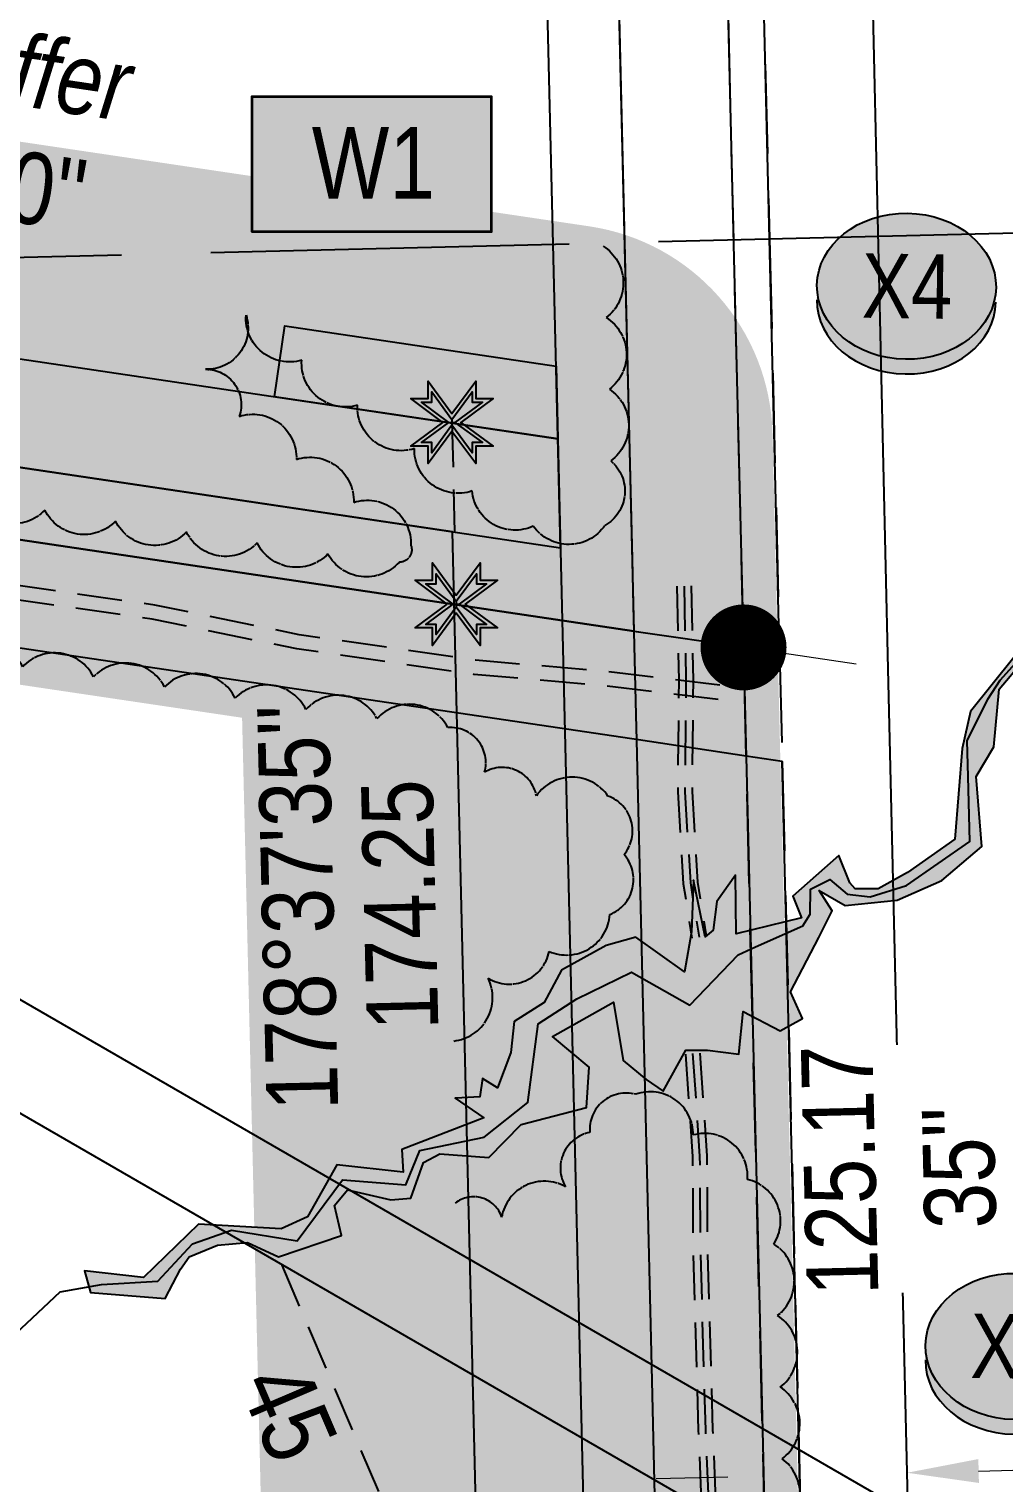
# Model space of a CAD drawing. Extents: x 616011 to 624727, y 5824635 to 5831187.
# Drawn here: x 619520.8 to 619656.9, y 5828610.7 to 5828813.6 of the extents above; entities that cross this region are included whole.
import ezdxf
from ezdxf.enums import TextEntityAlignment as Align

# ---------------------------------------------------------------- set-up
doc = ezdxf.new("R2010")
doc.units = 0
doc.header["$LTSCALE"] = 5
doc.header["$PDSIZE"] = 0.5
for name, pattern in [('0', [1, 1, 0]), ('foc-FLOWLINE', [3.75, 2.5, -1.25]), ('foc-TIELINE', [1.875, 1.25, -0.625]), ('foc-TRAV', [1.875, 1.25, -0.625]), ('foc-UNSURVEYED', [12.5, 10, -2.5]), ('UG_PIPE', [1.875, 1.25, -0.625])]:
    doc.linetypes.add(name, pattern=pattern)
doc.layers.get('Defpoints').update_dxf_attribs({"color": 9})
for name, color, linetype in [('AS-PIPE-UG', 44, 'UG_PIPE'), ('C-FLOWLINE', 13, 'foc-FLOWLINE'), ('C-RW', 13, 'Continuous'), ('F-RW', 190, 'Continuous'), ('L-BD', 7, 'Continuous'), ('L-MON', 1, 'Continuous'), ('L-USEC', 7, 'foc-UNSURVEYED'), ('P-BUFFER-H 30m', 51, 'Continuous'), ('P-BUFFER-T', 40, 'Continuous'), ('P-CROSSINGS', 250, 'Continuous'), ('P-PROPOSED', 10, 'Continuous'), ('P-PROPOSED-H', 21, 'Continuous'), ('P-TEMP-BLOCKS', 250, 'Continuous'), ('P-TEMP-H', 41, 'Continuous'), ('P-TEMP_WORKSPACE', 46, 'Continuous'), ('P-TRAV', 4, 'foc-TRAV'), ('T-BUSH', 110, '0'), ('T-TIE', 201, 'foc-TIELINE'), ('T-WATER', 160, 'Continuous'), ('T-WATER-H', 133, 'Continuous')]:
    doc.layers.add(name, color=color, linetype=linetype)
doc.layers.add('C-RW-T', color=13, linetype='Continuous', lineweight=9)
doc.layers.add('F-RW-T', color=190, linetype='Continuous', lineweight=9)
doc.styles.add('80CG', font='ARIALN.TTF', dxfattribs={"height": 10})
doc.styles.add('80L', font='ARIALN.TTF', dxfattribs={"height": 10})
doc.styles.add('80LS', font='ARIALNI.TTF', dxfattribs={"height": 10})
doc.styles.add('Crossing', font='ARIALN.TTF', dxfattribs={"height": 10})
doc.styles.add('foc-LtypeFont', font='ARIALN.TTF', dxfattribs={"height": 7.349999999999999})
doc.linetypes.add('foc-TOPO-flowdirection-NOLINE', pattern='A,0,[">",foc-LtypeFont,S=0.3,R=0,X=0,Y=-0.945],-20,[">",foc-LtypeFont,S=0.3,R=0,X=0,Y=-0.945],0', length=20)
doc.dimstyles.new('Compass 5 000', dxfattribs={"dimscale": 5, "dimtxt": 9, "dimasz": 2, "dimexe": 0.2, "dimexo": 0.0625, "dimgap": 0.5, "dimtad": 0, "dimtih": 1, "dimtoh": 1, "dimzin": 0, "dimdsep": 46, "dimtxsty": '80CG', "dimcen": 0.1, "dimse1": 1, "dimse2": 1, "dimclrd": 256, "dimclrt": 256, "dimaunit": 1, "dimadec": 4, "dimazin": 0, "dimtfac": 0.06, "dimtofl": 0, "dimtmove": 0, "dimatfit": 1, "dimfxl": 0.2, "dimtolj": 1, "dimtzin": 0, "dimlwd": -1, "dimarcsym": 0})

# ---------------------------------------------------------------- blocks, each defined once
blk = doc.blocks.new('Temporary Area')
h = blk.add_hatch(color=191)
h.dxf.hatch_style = 1
h.paths.add_polyline_path([(-16.82711371331243, -9.436567862801894), (16.33187767662457, -9.436567862801894), (16.33187767662457, 9.053714016554295), (-16.82711371331243, 9.053714016554295)])
at = {"color": 250}
for points in [[(-17.02711371331247, -9.636567862801712), (16.53187767662462, -9.636567862801712), (16.53187767662462, 9.253714016554113), (-17.02711371331247, 9.253714016554113)], [(-16.92711371331245, -9.536567862801803), (16.43187767662459, -9.536567862801803), (16.43187767662459, 9.153714016554204), (-16.92711371331245, 9.153714016554204)]]:
    blk.add_lwpolyline(points, close=True, dxfattribs=at)
at = {"color": 250, "style": '80L'}
blk.add_attdef('TEMPORARY', text='', height=9, dxfattribs=at).set_placement((0.001048257894581184, -0.1484938545327168), align=Align.MIDDLE_CENTER)
blk = doc.blocks.new('*D209')
at = {"layer": 'C-RW-T', "transparency": 16777216}
for p, q in [((619614.3822120377, 5828568.24653593), (619521.5097282869, 5828565.9734905)), ((619639.3673113369, 5828568.858043918), (619649.3643175764, 5828569.10271972))]:
    blk.add_line(p, q, dxfattribs=at)
for points in [[(619639.3265320368, 5828570.524211626), (619639.4080906371, 5828567.191876212), (619629.3703050974, 5828568.613368117)], [(619614.3414327375, 5828569.912703637), (619614.4229913378, 5828566.580368224), (619624.3792182773, 5828568.49121173)]]:
    blk.add_solid(points, dxfattribs=at)
at = {"layer": 'Defpoints', "color": 0, "transparency": 16777216}
for p in [(619622.293497724, 5828653.709943249), (619627.2845845441, 5828653.832099637), (619629.3703050974, 5828568.613368117)]:
    blk.add_point(p, dxfattribs=at)
at = {"layer": 'C-RW-T', "transparency": 16777216, "insert": (619482.7750761723, 5828565.9734905), "char_height": 10, "attachment_point": 5, "style": '80CG'}
blk.add_mtext('\\A1;Canlin\\P5.00 P/L R/W\\PPlan 842 1353\\PPLA 830562', dxfattribs=at)
blk = doc.blocks.new('*D212')
at = {"layer": 'C-RW-T', "transparency": 16777216}
for p, q in [((619618.3629808505, 5828611.485899392), (619608.3659746114, 5828611.241223586)), ((619653.3630986076, 5828612.342524049), (619667.4282941734, 5828612.686768414))]:
    blk.add_line(p, q, dxfattribs=at)
for points in [[(619618.3222015495, 5828613.152067099), (619618.4037601517, 5828609.819731685), (619628.3599870899, 5828611.730575198)], [(619653.3223193064, 5828614.008691756), (619653.4038779086, 5828610.676356343), (619643.3660923683, 5828612.097848242)]]:
    blk.add_solid(points, dxfattribs=at)
at = {"layer": 'Defpoints', "color": 0, "transparency": 16777216}
for p in [(619627.4413909974, 5828649.262732551), (619642.4474962757, 5828649.630005595), (619628.3599870899, 5828611.730575198)]:
    blk.add_point(p, dxfattribs=at)
at = {"layer": 'C-RW-T', "transparency": 16777216, "insert": (619706.5142423317, 5828612.686768414), "char_height": 10, "attachment_point": 5, "style": '80CG'}
blk.add_mtext('\\A1;Canlin\\P15.00 P/L R/W\\PPLA 120192', dxfattribs=at)
blk = doc.blocks.new('*D126')
at = {"layer": 'Defpoints', "color": 0, "transparency": 16777216}
for p in [(619602.2968787672, 5828852.544138469), (619594.4445883915, 5828763.143769533), (619604.4474145175, 5828763.385039751)]:
    blk.add_point(p, dxfattribs=at)
at = {"layer": 'F-RW-T', "transparency": 16777216}
for p, q in [((619612.2939711143, 5828852.785270387), (619654.1491601637, 5828853.794826133)), ((619582.2969602939, 5828852.061736333), (619572.2998679468, 5828851.820604415))]:
    blk.add_line(p, q, dxfattribs=at)
for points in [[(619612.2537824613, 5828854.451452445), (619612.3341597674, 5828851.119088329), (619602.2968787672, 5828852.544138469)], [(619582.2567716409, 5828853.727918391), (619582.337148947, 5828850.395554275), (619592.2940526411, 5828852.302868251)]]:
    blk.add_solid(points, dxfattribs=at)
at = {"layer": 'F-RW-T', "transparency": 16777216, "insert": (619693.235108322, 5828853.794826133), "char_height": 10, "attachment_point": 5, "style": '80CG'}
blk.add_mtext('\\A1;Baccalieu\\P10.00 P/L R/W\\PPLA 190438\\P(Expired)', dxfattribs=at)
blk = doc.blocks.new('xing2')
h = blk.add_hatch(color=50)
h.dxf.hatch_style = 1
edge = h.paths.add_edge_path()
edge.add_ellipse((0, 0), major_axis=(-12.5, 0), ratio=0.8162973455633619, start_angle=0, end_angle=360)
h = blk.add_hatch(color=250)
h.dxf.hatch_style = 1
edge = h.paths.add_edge_path()
edge.add_ellipse((0, -2.047489049626165), major_axis=(-12.5, 0), ratio=0.8162973455633619, start_angle=0, end_angle=180)
edge.add_line((12.5, -2.047489049626165), (12.5, 0))
edge.add_ellipse((0, 0), major_axis=(-12.5, 0), ratio=0.8162973455633619, start_angle=0, end_angle=180, ccw=False)
edge.add_line((-12.5, 0), (-12.5, -2.047489049626165))
at = {"color": 250}
blk.add_ellipse((0, 0), major_axis=(-12.5, 0), ratio=0.8162973455633619, dxfattribs=at)
blk.add_ellipse((0, -2.047489049626165), major_axis=(-12.5, 0), ratio=0.8162973455633619, start_param=0, end_param=3.141592653589793, dxfattribs=at)
at = {"color": 250, "style": 'Crossing'}
blk.add_attdef('CROSSING', text='', height=9, dxfattribs=at).set_placement((0.08916442567715421, 0.0199513138486509), align=Align.MIDDLE_CENTER)
at = {"color": 250, "style": 'Crossing', "flags": 1}
for tag, p in [('OWNER', (0.08916442567715421, -12.49201765665748)), ('DESCRIPTION', (0.08916442567715421, -25.770021277247)), ('LOCATION', (0.08916442567715421, -39.30337514164421)), ('DWG_REF', (0.08916442567715421, -52.83672900604233))]:
    blk.add_attdef(tag, text='', height=9, dxfattribs=at).set_placement(p, align=Align.MIDDLE_CENTER)
blk = doc.blocks.new('TEMP')
h = blk.add_hatch(color=255)
h.dxf.hatch_style = 1
h.paths.add_polyline_path([(-5.274161e-10, 0.2514284397220763), (-0.6656854269836912, 1.152061669657268), (-0.6656854269836914, 0.6656854303339061), (-1.152061663105632, 0.6656854303339061), (-0.2514284404497629, 5.273253e-10), (-1.152061661774314, -0.665685419564579), (-0.6656854224511335, -0.6656854195645793), (-0.6656854224511335, -1.152061655686338), (-5.273251e-10, -0.2514284436956587), (0.6656854183820542, -1.152061663420681), (0.6656854183820542, -0.6656854208922597), (1.152061656810019, -0.6656854053035205), (0.2514284429676993, 5.273253e-10), (1.152061671303363, 0.6656854258011663), (0.6656854287749412, 0.6656854258011663), (0.6656854131859291, 1.15206166422904)])
h.paths.add_polyline_path([(0.5656854229146121, 0.8485281473411305), (0.5656854319800914, 0.5656854258011663), (0.8485281444547581, 0.5656854258011663), (0.0831890339399251, 0), (0.8485281399220186, -0.5656854150320215), (0.5656854183820542, -0.5656854240973189), (0.5656854183820542, -0.8485281365719859), (0, -0.08318903609469999), (-0.5656854224511337, -0.8485281320390644), (-0.5656854224511337, -0.5656854195645792), (-0.8485281349258001, -0.5656854195645794), (-0.0831890328488955, 0), (-0.8485281394583584, 0.5656854303339058), (-0.5656854269836913, 0.5656854303339061), (-0.5656854269836913, 0.8485281428085727), (0, 0.0831890306941206)], flags=16)
h = blk.add_hatch(color=1)
h.dxf.hatch_style = 1
h.paths.add_polyline_path([(0, 0.0831890306941205), (-0.5656854269836911, 0.8485281428085727), (-0.5656854269836912, 0.5656854303339061), (-0.8485281394583578, 0.5656854303339061), (-0.0831890328488953, -1e-16), (-0.8485281349258001, -0.5656854195645793), (-0.5656854224511337, -0.5656854195645793), (-0.5656854224511337, -0.848528132039064), (0, -0.08318903609469999), (0.5656854183820542, -0.8485281365719856), (0.5656854183820542, -0.5656854240973191), (0.8485281399220184, -0.5656854150320213), (0.0831890339399251, -1e-16), (0.8485281444547581, 0.5656854258011663), (0.5656854319800914, 0.5656854258011663), (0.5656854229146121, 0.8485281473411308)])
at = {"color": 1}
for p, q in [((-0.0831890328488953, 0), (0.0831890339399252, 0)), ((0, 0.0831890306941205), (0, -0.08318903609469999))]:
    blk.add_line(p, q, dxfattribs=at)
at = {"color": 255, "flags": 128}
blk.add_lwpolyline([(-0.251428440449763, 5.27325e-10), (-1.152061663105632, 0.6656854303339061), (-0.6656854269836914, 0.6656854303339061), (-0.6656854269836914, 1.152061669657268), (-5.274159999999999e-10, 0.2514284397220763), (0.6656854131859291, 1.15206166422904), (0.6656854287749412, 0.6656854258011663), (1.152061671303363, 0.6656854258011663), (0.2514284429676991, 5.27325e-10), (1.152061656810019, -0.6656854053035204), (0.6656854183820542, -0.6656854208922596), (0.6656854183820542, -1.152061663420681), (-5.27325e-10, -0.2514284436956586), (-0.6656854224511335, -1.152061655686338), (-0.6656854224511335, -0.6656854195645793), (-1.152061661774314, -0.6656854195645793)], close=True, dxfattribs=at)
at = {"color": 1, "flags": 128}
blk.add_lwpolyline([(-0.0831890328488953, 0), (-0.8485281394583578, 0.5656854303339061), (-0.5656854269836913, 0.5656854303339061), (-0.5656854269836913, 0.8485281428085727), (0, 0.0831890306941205), (0.5656854229146121, 0.8485281473411305), (0.5656854319800914, 0.5656854258011663), (0.8485281444547581, 0.5656854258011663), (0.0831890339399252, 0), (0.8485281399220184, -0.5656854150320214), (0.5656854183820542, -0.5656854240973189), (0.5656854183820542, -0.8485281365719856), (0, -0.08318903609469999), (-0.5656854224511335, -0.848528132039064), (-0.5656854224511335, -0.5656854195645792), (-0.8485281349258001, -0.5656854195645792)], close=True, dxfattribs=at)
blk = doc.blocks.new('fdia')
at = {"color": 255, "const_width": 1}
blk.add_lwpolyline([(-0.5, 0, 1), (0.5, 0, 1)], format="xyb", close=True, dxfattribs=at)
blk = doc.blocks.new('Fdiaa')
blk.add_blockref('fdia', (0, 0))
blk = doc.blocks.new('fdib')
at = {"color": 1, "const_width": 1.6}
blk.add_lwpolyline([(-0.3999999999996362, 0, 0.9999999999999998), (0.3999999999996362, 0, 1)], format="xyb", close=True, dxfattribs=at)
at = {"color": 1}
blk.add_circle((0, 0), 0.8, dxfattribs=at)
blk = doc.blocks.new('Fdibb')
blk.add_blockref('fdib', (0, 0))
blk = doc.blocks.new('fdicc')
for name in ['Fdibb', 'Fdiaa']:
    blk.add_blockref(name, (0, 0))
blk = doc.blocks.new('FDI')
blk.add_blockref('fdicc', (0, 0))

msp = doc.modelspace()

# ---------------------------------------------------------------- hatches: boundary and pattern name
at = {"layer": 'P-BUFFER-H 30m'}
h = msp.add_hatch(color=256, dxfattribs=at)
h.dxf.hatch_style = 1
edge = h.paths.add_edge_path()
edge.add_arc((620442.5589999972, 5827172.288000003), 29.98866210112522, 20.569543911057224, 25.754351461410295, ccw=False)
edge.add_line((620470.6357777726, 5827182.824337336), (620701.6150980155, 5827016.740556407))
edge.add_arc((620684.1079498407, 5826992.39266908), 29.98866209944737, 24.275733362834217, 54.282287055206325, ccw=False)
edge.add_line((620711.4449390064, 5827004.721857125), (620722.3606543603, 5826980.518901402))
edge.add_line((620722.3606543601, 5826980.518901402), (620783.555989059, 5826936.506279555))
edge.add_line((620783.5559890592, 5826936.506279557), (620800.0470657081, 5826934.853196885))
edge.add_arc((620797.0559611813, 5826905.01407578), 29.98866209944471, 54.2757333632228, 84.27573336280938, ccw=False)
edge.add_line((620814.5658942387, 5826929.359960419), (621271.3499330585, 5826600.833884639))
edge.add_arc((621253.8399999985, 5826576.488000001), 29.98866210036165, 47.37713335702199, 54.27573335803271, ccw=False)
edge.add_line((621274.1474130404, 5826598.554463925), (621283.7031397062, 5826589.760481846))
edge.add_line((621283.7031397062, 5826589.760481847), (621287.0877085455, 5826593.438225833))
edge.add_arc((621309.1541724708, 5826573.130812792), 29.98866209999963, 47.377133373410686, 137.3771333609817, ccw=False)
edge.add_line((621329.4615855063, 5826595.197276722), (621340.4948174678, 5826585.043570207))
edge.add_arc((621320.187404432, 5826562.977106279), 29.98866210018021, -42.622866634443426, 47.37713337308338, ccw=False)
edge.add_line((621342.2538683589, 5826542.669693239), (621308.4081799603, 5826505.89225336))
edge.add_arc((621286.3417160333, 5826526.1996664), 29.98866210056801, 227.3771333617214, 317.3771333643984, ccw=False)
edge.add_line((621266.0343029931, 5826504.133202473), (621225.3739472603, 5826541.552276096))
edge.add_line((621225.3739472602, 5826541.552276098), (620780.5762517846, 5826861.45759019))
edge.add_line((620780.5762517846, 5826861.457590188), (620764.0851751369, 5826863.11067286))
edge.add_arc((620767.076279664, 5826892.949793964), 29.98866209946792, 234.2757333632228, 264.27573336236696, ccw=False)
edge.add_line((620749.5663466067, 5826868.603909325), (620668.8006315214, 5826926.691848437))
edge.add_arc((620686.3105645797, 5826951.037733076), 29.98866210016618, 204.2757333624685, 234.2757333615983, ccw=False)
edge.add_line((620658.9735754135, 5826938.70854503), (620648.0589937087, 5826962.908987161))
edge.add_line((620648.0589937086, 5826962.908987161), (620401.2046496448, 5827140.407573435))
edge.add_arc((620418.7117978209, 5827164.755460762), 29.9886621000588, 144.3685528532402, 234.2822870535816, ccw=False)
edge.add_line((620394.3375789493, 5827182.22593039), (620396.2155658084, 5827184.84603527))
edge.add_arc((620425.3635880145, 5827191.896755517), 29.98866210019062, 186.1537539648148, 193.5982758404233, ccw=False)
edge.add_line((620395.5477262435, 5827188.682064024), (620380.4278903637, 5827328.916651907))
edge.add_arc((620410.2437521346, 5827332.1313434), 29.98866209999332, 183.8968223871859, 186.1537539630702, ccw=False)
edge.add_line((620380.3244223394, 5827330.093315148), (620376.3227402829, 5827388.840118635))
edge.add_line((620376.3227402829, 5827388.840118635), (619935.2512848602, 5827797.8543011))
edge.add_line((619935.2512848603, 5827797.8543011), (619913.661312448, 5827802.778591951))
edge.add_arc((619920.3299387872, 5827832.016397568), 29.98866209983897, 227.1516340836116, 257.1516340838974, ccw=False)
edge.add_line((619899.9358361606, 5827810.030028323), (619641.2824598566, 5828049.951565282))
edge.add_arc((619661.6765624685, 5828071.937934543), 29.98866210012301, 225.3861134908948, 227.1516341222949, ccw=False)
edge.add_line((619640.6147572824, 5828050.590330067), (619533.7241345643, 5828156.049913497))
edge.add_arc((619554.7859397662, 5828177.397517956), 29.98866210062965, 152.6302058024293, 225.3861134493823, ccw=False)
edge.add_line((619528.154272234, 5828191.184255749), (619477.2923895427, 5828240.444096365))
edge.add_arc((619498.1556022407, 5828261.985828201), 29.98866210031622, 136.2866493438115, 225.9167083229352, ccw=False)
edge.add_line((619476.4796130919, 5828282.709518725), (619568.6587511281, 5828379.124488514))
edge.add_line((619568.6587511279, 5828379.124488514), (619565.3432461505, 5828517.433641012))
edge.add_line((619565.3432461505, 5828517.433641012), (619555.5687919382, 5828550.701801501))
edge.add_arc((619584.3412897969, 5828559.15539373), 29.98866210009633, 181.3732140241336, 196.3732140217065, ccw=False)
edge.add_line((619554.3612403608, 5828558.436721093), (619550.5487649016, 5828717.477426258))
edge.add_line((619550.5487649015, 5828717.477426257), (619416.7777250957, 5828737.36928728))
edge.add_line((619416.7777250959, 5828737.36928728), (619293.6776936892, 5828721.268447814))
edge.add_arc((619289.7884597437, 5828751.003842781), 29.98866209946777, 187.4516873752299, 277.4516873726709, ccw=False)
edge.add_line((619260.0530647765, 5828747.114608834), (619258.1084478039, 5828761.98230631))
edge.add_arc((619287.8438427709, 5828765.871540256), 29.98866210000039, 97.45168737619832, 187.4516873770224, ccw=False)
edge.add_line((619283.9546088238, 5828795.606935223), (619413.2873334965, 5828812.522978337))
edge.add_arc((619417.1765674453, 5828782.78758337), 29.98866210084365, 81.5420487317316, 97.45168737905402, ccw=False)
edge.add_line((619421.5874061382, 5828812.450090962), (619599.0224108867, 5828786.065363294))
edge.add_arc((619594.6115721923, 5828756.402855705), 29.98866209925521, 1.3732140205772794, 81.54204872812949, ccw=False)
edge.add_line((619624.5916216283, 5828757.12152834), (619629.1694413822, 5828566.15382525))
edge.add_line((619629.1694413822, 5828566.153825251), (619638.9438955914, 5828532.885664773))
edge.add_arc((619610.1713977328, 5828524.432072547), 29.9886620998339, 1.3732140205772794, 16.373214019999978, ccw=False)
edge.add_line((619640.1514471689, 5828525.15074518), (619644.0563550147, 5828362.254143212))
edge.add_arc((619614.0763055786, 5828361.535470577), 29.98866210003748, -43.713350656188425, 1.3732140223553984, ccw=False)
edge.add_line((619635.7522947277, 5828340.811780052), (619561.5550573005, 5828263.205018291))
edge.add_line((619561.5550573003, 5828263.205018291), (619611.9457889862, 5828214.401488417))
edge.add_arc((619591.0825762885, 5828192.859756581), 29.98866210007334, -28.180009295721504, 45.91670832341441, ccw=False)
edge.add_line((619617.5166304819, 5828178.697813444), (619692.7758750595, 5828104.446130923))
edge.add_line((619692.7758750595, 5828104.446130924), (619942.0842479031, 5827873.19282643))
edge.add_line((619942.0842479031, 5827873.192826429), (619963.6709375255, 5827868.269284325))
edge.add_arc((619957.0023111833, 5827839.031478709), 29.98866209960413, 47.159637130236376, 77.15163407786582, ccw=False)
edge.add_line((619977.3933425654, 5827861.020696377), (620440.3804587905, 5827431.683693252))
edge.add_arc((620419.9894274096, 5827409.694475581), 29.98866210016818, 3.8968223853963195, 47.15963713444859, ccw=False)
edge.add_line((620449.9087572049, 5827411.732503832), (620455.062558489, 5827336.071982337))
edge.add_line((620455.0625584889, 5827336.071982337), (620470.2153206449, 5827195.494157063))
edge.add_arc((620440.3993666361, 5827192.280321179), 29.98866210004494, -13.423625206997883, 6.152109781777085, ccw=False)
at = {"layer": 'P-PROPOSED-H'}
h = msp.add_hatch(color=256, dxfattribs=at)
h.dxf.hatch_style = 1
h.paths.add_polyline_path([(620425.3635880142, 5827191.896755516), (620410.2437521344, 5827332.131343399), (620405.4338650334, 5827402.743023267), (619949.7519690754, 5827825.305752839), (619920.3299387879, 5827832.016397568), (619661.6765624839, 5828071.937934531), (619554.7859397656, 5828177.397517955), (619569.7846249584, 5828192.612968687), (619498.1556022402, 5828261.985828201), (619598.9371207614, 5828367.398476555), (619595.228680539, 5828522.099262033), (619584.3412897965, 5828559.155393732), (619579.9239697614, 5828743.427712555), (619417.0436199943, 5828767.648151341), (619289.7884597434, 5828751.003842785), (619287.8438427706, 5828765.871540256), (619417.1765674433, 5828782.787583371), (619594.6115721923, 5828756.402855704), (619599.2840069936, 5828561.488204229), (619610.1713977325, 5828524.432072549), (619614.0763055782, 5828361.535470577), (619519.2887539266, 5828262.392224898), (619591.0825762879, 5828192.859756581), (619575.9859999989, 5828177.545000006), (619672.0430000068, 5828082.773999992), (619927.5813751586, 5827845.741873856), (619957.0023111842, 5827839.031478708), (620419.9894274093, 5827409.694475581), (620425.1833445014, 5827333.445032863), (620440.3993666358, 5827192.280321178)])
at = {"layer": 'P-TEMP-H'}
h = msp.add_hatch(color=256, dxfattribs=at)
h.dxf.hatch_style = 1
h.paths.add_polyline_path([(619555.061562071, 5828762.283973963), (619556.5318416358, 5828772.171476493), (619594.3684443556, 5828766.54514329), (619594.6115721923, 5828756.402855704)])
at = {"layer": 'T-WATER-H'}
h = msp.add_hatch(color=256, dxfattribs=at)
h.dxf.hatch_style = 1
h.paths.add_polyline_path([(619697.8879999989, 5828748.788), (619689.8259999988, 5828745.06500001), (619664.1339999988, 5828733.170000009), (619652.2119999989, 5828718.339000009), (619651.0859999988, 5828713.193), (619650.0579999988, 5828700.549000009), (619643.429, 5828695.862), (619639.3189999989, 5828693.614), (619636.1399999988, 5828693.594000009), (619635.3899999988, 5828694.455), (619633.8479999988, 5828698.271), (619627.4409999988, 5828692.577), (619628.6519999988, 5828689.534), (619619.5079999989, 5828687.315), (619619.4239999988, 5828695.499000009), (619616.8219999989, 5828691.842000009), (619616.3149999988, 5828687.810000009), (619615.1869999989, 5828686.918000009), (619613.5749999988, 5828694.829), (619613.2789999988, 5828687.583), (619612.2909999988, 5828682.000000009), (619605.5219999988, 5828686.865), (619601.3809999989, 5828685.691), (619595.1219999988, 5828682.243), (619592.7199999988, 5828677.754), (619588.5109999989, 5828675.096), (619588.0549999989, 5828670.762), (619586.2189999989, 5828665.842), (619584.1189999988, 5828667.145000009), (619583.7509999989, 5828664.549), (619580.3669999988, 5828664.391), (619580.2829999989, 5828664.369), (619584.2719999988, 5828661.629000009), (619572.8509999989, 5828657.199), (619573.0249999989, 5828654.049), (619563.7779999989, 5828655.067), (619559.6999999988, 5828647.811000009), (619556.0169999988, 5828646.159), (619544.4409999988, 5828646.795), (619536.7809999988, 5828639.340000009), (619528.5649999988, 5828640.261), (619529.3889999988, 5828637.244), (619539.815, 5828636.417), (619541.941, 5828640.517), (619543.169, 5828642.228), (619547.1299999988, 5828643.874), (619551.3079999988, 5828644.242000009), (619555.6399999988, 5828642.216000009), (619564.4359999988, 5828645.199), (619563.4399999988, 5828649.401), (619565.2799999989, 5828651.57100001), (619571.2919999989, 5828650.202000009), (619574.1009999989, 5828650.408), (619575.8729999989, 5828655.394), (619578.1709999988, 5828656.611), (619584.9909999989, 5828656.084), (619589.5009999989, 5828660.720000009), (619598.6319999988, 5828663.084), (619598.9749999988, 5828668.705000009), (619593.8959999988, 5828672.98), (619602.4069999988, 5828677.779), (619603.7469999988, 5828669.657000009), (619606.9729999988, 5828666.981), (619609.339, 5828665.370000009), (619612.4849999988, 5828671.067), (619615.5179999989, 5828671.062), (619619.8999999989, 5828670.514), (619620.4769999988, 5828676.477), (619625.655, 5828673.794), (619628.774, 5828675.502), (619627.0889999998, 5828679.235), (619631.0539999988, 5828686.796000009), (619632.9099999989, 5828690.535000009), (619631.1229999989, 5828693.379), (619634.7149999988, 5828691.259), (619641.9829999988, 5828692.01300001), (619648.2119999989, 5828694.78100001), (619653.7909999988, 5828699.528), (619653.0139999988, 5828709.258), (619655.4619999989, 5828713.421), (619656.2079999988, 5828721.457), (619662.8519999988, 5828729.275), (619673.1459999988, 5828735.067), (619686.7139999989, 5828740.989000009), (619696.3519999988, 5828746.11), (619712.0369999988, 5828740.548), (619716.7949999989, 5828739.549000009), (619719.1679999988, 5828736.626), (619731.3219999989, 5828736.98), (619726.8899999988, 5828737.885), (619719.3669999988, 5828741.341), (619715.8569999988, 5828744.04800001), (619704.6589999988, 5828746.915)])

# ---------------------------------------------------------------- linework, layer by layer
at = {"layer": 'AS-PIPE-UG', "flags": 128}
for points in [[(619617.2529999989, 5828722.01400001), (619601.0579999988, 5828723.95), (619583.1079999988, 5828725.516), (619558.5189999988, 5828729.069000009), (619538.3569999988, 5828733.202), (619508.0979999988, 5828737.535), (619475.7819999988, 5828742.511), (619445.3369999989, 5828747.198000009), (619410.6709999988, 5828752.886), (619394.6039999989, 5828754.965), (619382.9099999989, 5828756.394), (619374.8079999988, 5828757.333)], [(619617.0156938217, 5828720.028889701), (619600.8524150623, 5828721.961097651), (619582.8779810218, 5828723.529229326), (619558.1750097477, 5828727.098697666), (619538.014256578, 5828731.231442076), (619507.8041659195, 5828735.55743841), (619475.4777432637, 5828740.535043283), (619445.0230388381, 5828745.223537272), (619410.3807852559, 5828750.907640956), (619394.3544682609, 5828752.981376752), (619382.6736632545, 5828754.408764338), (619374.5778336447, 5828755.347049199)], [(619611.2403896251, 5828735.843524017), (619611.4998246417, 5828722.702142607), (619611.3614690378, 5828707.1271114), (619612.1284707189, 5828694.304910249), (619613.3440727891, 5828686.700306294)], [(619612.240194812, 5828735.863262009), (619612.4999123203, 5828722.707571311), (619612.3617345183, 5828707.152555705), (619613.1237353588, 5828694.413955127), (619614.331536394, 5828686.858153151)], [(619613.2399999988, 5828735.883), (619613.4999999988, 5828722.71300001), (619613.3619999988, 5828707.178), (619614.1189999988, 5828694.523), (619615.3189999989, 5828687.016)], [(619612.445609907, 5828670.535285668), (619613.4174457629, 5828656.246510535), (619613.5031879315, 5828643.180799906), (619614.2242113573, 5828618.010072381), (619615.4107903374, 5828589.977520125), (619620.2100692535, 5828547.775654254), (619620.9024107042, 5828522.229748989), (619621.5468141898, 5828479.721098598), (619621.3119896445, 5828460.563738842), (619617.9472849075, 5828450.510890831), (619618.4407323817, 5828441.401808988), (619618.3752756511, 5828428.160987054), (619617.1287238896, 5828423.412218434), (619610.7386970434, 5828415.982597301), (619600.4195331751, 5828404.528823922), (619591.8883503344, 5828395.487586743)], [(619613.4433049529, 5828670.603142836), (619614.4172228809, 5828656.283755265), (619614.5030939655, 5828643.198399951), (619615.2236056781, 5828618.045536188), (619616.4083951678, 5828590.055260065), (619621.2085346262, 5828547.845827127), (619621.9022053521, 5828522.250874499), (619622.5469070943, 5828479.722549297), (619622.3099948217, 5828460.394869421), (619618.9561424531, 5828450.374445413), (619619.4408661902, 5828441.426404492), (619619.374637825, 5828428.029493525), (619618.0373619448, 5828422.935109221), (619611.4893485208, 5828415.321798651), (619601.154766587, 5828403.850911968), (619592.6156751666, 5828394.801293369)], [(619614.4409999988, 5828670.671000009), (619615.4169999989, 5828656.321), (619615.503, 5828643.216), (619616.2229999988, 5828618.081), (619617.4059999988, 5828590.13300001), (619622.2069999989, 5828547.916), (619622.9019999988, 5828522.272000009), (619623.5469999989, 5828479.724), (619623.3079999988, 5828460.226), (619619.9649999988, 5828450.238), (619620.4409999988, 5828441.451), (619620.3739999988, 5828427.898), (619618.9459999988, 5828422.458), (619612.2399999988, 5828414.661), (619601.8899999988, 5828403.17300001), (619593.3429999988, 5828394.115)]]:
    msp.add_lwpolyline(points, dxfattribs=at)
at = {"layer": 'C-FLOWLINE'}
for points in [[(619620.4274384138, 5828939.929008671), (619624.1739457696, 5828784.319532258), (619625.568, 5828726.539), (619625.953049899, 5828711.391493818), (619628.2501986596, 5828616.399732481), (619628.638597733, 5828600.338642882), (619631.9183259064, 5828466.520858388), (619632.083184178, 5828459.502731326), (619632.2434327322, 5828452.68084307), (619632.3857752722, 5828445.555803198), (619632.7430518703, 5828431.411721779), (619632.9060537254, 5828424.472623657), (619633.0583082603, 5828417.574646601), (619532.6084277424, 5828312.492079853)], [(619521.6454834676, 5828308.573681392), (619627.9239999991, 5828419.559), (619627.8441982986, 5828426.47052924), (619627.5167337073, 5828440.582290406), (619627.0904344423, 5828454.478322992), (619623.5639999991, 5828602.206), (619623.1509170175, 5828619.344079905), (619620.9142407742, 5828712.102548324), (619620.5489999991, 5828727.293000007), (619619.1845868004, 5828784.19714642), (619615.6855892163, 5828930.126159021)]]:
    msp.add_lwpolyline(points, dxfattribs=at)
at = {"layer": 'C-RW'}
for points in [[(619510.8612887688, 5828318.684974728), (619591.0916011205, 5828403.011747302), (619594.5913227382, 5828406.601234193), (619607.7452186515, 5828420.371748346), (619612.5410952662, 5828425.363623109), (619612.2005195001, 5828439.46786216), (619608.129876354, 5828610.887246633), (619607.7525359591, 5828626.937901305), (619605.6451379557, 5828714.278848668), (619605.5581349443, 5828717.883804728), (619605.277859731, 5828729.490357132), (619605.1907239464, 5828733.103216566), (619605.03271743, 5828739.642364969), (619604.0294473035, 5828781.236959332), (619600.8377215437, 5828913.494897027), (619600.4807419376, 5828928.283011197), (619584.6225648689, 5829585.362362519)], [(619599.9792083784, 5829585.73850042), (619612.3874631504, 5829061.491648093), (619615.2242720816, 5828945.136765305), (619615.3600168602, 5828939.577181377), (619615.5850276295, 5828930.353146235), (619619.2116216322, 5828781.608786832), (619620.4489980314, 5828730.836919415), (619620.5370782654, 5828727.223282302), (619620.8200233008, 5828715.616194302), (619620.9078755372, 5828712.01185939), (619623.1999952166, 5828618.018320597), (619623.5759646383, 5828601.968432468), (619627.0834318079, 5828454.493579762), (619627.4162146095, 5828440.495336787), (619627.7517722975, 5828426.383768206), (619627.9169701949, 5828419.442065286), (619521.9199071495, 5828308.529136687)], [(619635.7856317068, 5828937.903879141), (619640.6739999991, 5828724.288), (619640.6739999991, 5828724.288), (619643.854, 5828590.48)], [(619365.6822315917, 5828765.179496752), (619397.854, 5828760.424000007), (619415.4524358584, 5828757.805035015), (619421.7861110957, 5828756.862469788), (619605.2502782835, 5828729.55968935), (619620.8020381167, 5828727.314184041), (619625.568, 5828726.539), (619624.1739457696, 5828784.319532258), (619620.5302565742, 5828935.65850322)], [(619628.638597733, 5828600.338642882), (619628.2501986596, 5828616.399732481), (619625.953049899, 5828711.391493818), (619620.9142407742, 5828712.102548324), (619605.9026739188, 5828714.378290928), (619422.1552220898, 5828741.622716299), (619363.4768122443, 5828750.348242955)]]:
    msp.add_lwpolyline(points, dxfattribs=at)
at = {"layer": 'C-RW-T'}
for p, q in [((619625.568, 5828726.539), (619617.4779999991, 5829061.852)), ((619397.854, 5828760.424000007), (619636.2457376631, 5828725.002817473)), ((619397.854, 5828760.424000007), (619620.5489999991, 5828727.293000007))]:
    msp.add_line(p, q, dxfattribs=at)
at = {"layer": 'F-RW'}
for points in [[(618501.2613053482, 5829412.621164897), (618640.9939999987, 5829170.66400001), (619330.5788066935, 5828771.461049749), (619608.1041720106, 5828611.132900507), (619705.7451512766, 5828554.7250926), (619741.3858235324, 5828534.135252048), (619784.0839999988, 5828512.017), (620051.5119999988, 5828366.274), (620131.5689999986, 5828322.641), (620337.9297918708, 5828210.165921926), (620337.5395179874, 5828225.998249711), (620138.1323534359, 5828334.683316286), (620058.0749464056, 5828378.316538119), (619790.7145753207, 5828524.022681681), (619748.2444014796, 5828546.007336637), (619715.7539772176, 5828564.777259108), (619607.7079692719, 5828627.196117536), (619352.927860566, 5828774.384188965), (618651.0334744487, 5829180.703784998), (618500.9305134226, 5829440.617808549)], [(619600.8377465921, 5828913.588184476), (619603.949167392, 5828783.823431181), (619605.2502782835, 5828729.55968935), (619421.7861110957, 5828756.862469788), (619412.7201926194, 5828758.184914185), (619317.4228633838, 5828840.009279176)], [(619316.5314351432, 5828853.927103104), (619401.7598217825, 5828780.77115377), (619417.0436199921, 5828767.648151341), (619594.9762639459, 5828741.189424324), (619591.1415245098, 5828901.15889054)]]:
    msp.add_lwpolyline(points, dxfattribs=at)
at = {"layer": 'L-USEC'}
msp.add_line((619421.2416572468, 5828779.341731063), (619822.3338241832, 5828789.180269228), dxfattribs=at)
at = {"layer": 'P-PROPOSED', "flags": 128}
msp.add_lwpolyline([(619920.3299387879, 5827832.016397568), (619661.6765624839, 5828071.937934531), (619554.7859397656, 5828177.397517955), (619569.7846249584, 5828192.612968687), (619498.1556022402, 5828261.985828201), (619598.9371207614, 5828367.398476555), (619595.228680539, 5828522.099262033), (619584.3412897965, 5828559.155393732), (619579.9239697614, 5828743.427712555), (619417.0436199943, 5828767.648151341), (619289.7884597434, 5828751.003842785), (619287.8438427706, 5828765.871540256), (619417.1765674433, 5828782.787583371), (619594.6115721923, 5828756.402855704), (619599.2840069936, 5828561.488204229), (619610.1713977325, 5828524.432072549), (619614.0763055782, 5828361.535470577), (619519.2887539266, 5828262.392224898), (619591.0825762879, 5828192.859756581), (619575.9859999989, 5828177.545000006), (619672.0430000068, 5828082.773999992), (619927.5813751586, 5827845.741873856)], dxfattribs=at)
at = {"layer": 'P-TEMP_WORKSPACE', "flags": 128}
msp.add_lwpolyline([(619555.061562071, 5828762.283973963), (619556.5318416358, 5828772.171476493), (619594.3684443556, 5828766.54514329), (619594.6115721923, 5828756.402855704)], close=True, dxfattribs=at)
at = {"layer": 'P-TRAV', "flags": 128}
msp.add_lwpolyline([(619579.8447049838, 5828758.706274353), (619580.208440394, 5828743.392673755)], dxfattribs=at)
at = {"layer": 'T-BUSH', "flags": 128}
for points in [[(619600.9390754245, 5828783.314205092, -0.5205670501031522), (619601.3817251164, 5828773.327789848, -0.52056705), (619601.8243748086, 5828763.341374598, -0.52056705), (619602.0134258704, 5828753.346978508, -0.52056705), (619601.1959159105, 5828744.31218059, -0.52056705), (619591.2026890597, 5828744.228753017, -0.52056705), (619582.6645331904, 5828749.134290994, -0.52056705), (619574.6014044409, 5828755.042791909, -0.52056705), (619566.6503020579, 5828761.096873812, -0.52056705), (619558.8734671931, 5828767.37742058, -0.52056705), (619551.0966323277, 5828773.657967353, -0.52056705), (619545.4584700355, 5828766.112592672, -0.52056705), (619550.1395919075, 5828759.538294864, -0.52056705), (619558.133589674, 5828753.536592772, -0.52056705), (619566.1275874394, 5828747.53489068, -0.52056705), (619574.1215852053, 5828741.533188588, -0.52056705), (619572.4558621498, 5828739.167871241, -0.52056705), (619562.535037582, 5828740.348225049, -0.52056705), (619552.656167764, 5828741.875431458, -0.52056705), (619542.7772979459, 5828743.402637858, -0.52056705), (619532.8984281279, 5828744.929844267, -0.52056705), (619523.0195583099, 5828746.457050666, -0.52056705), (619513.1334928166, 5828747.936563991, -0.52056705), (619503.2437847079, 5828749.391933976, -0.52056705), (619493.354076599, 5828750.847303966, -0.52056705), (619483.4643684904, 5828752.302673961, -0.52056705), (619473.5746603817, 5828753.758043946, -0.52056705), (619463.6849522729, 5828755.213413935, -0.52056705), (619453.7952441642, 5828756.66878393, -0.52056705), (619443.9055360556, 5828758.124153915, -0.52056705), (619434.0158279468, 5828759.579523905, -0.5680430965588888), (619423.7853413275, 5828761.860393927)], [(619580.0863995922, 5828672.355840284, 0.52056705), (619584.8858672068, 5828681.124508307, 0.52056705), (619593.4050070146, 5828684.871996383, 0.52056705), (619601.877449428, 5828690.004551027, 0.52056705), (619603.8615915958, 5828698.387053836, 0.52056705), (619601.6240587482, 5828706.551971221, 0.52056705), (619591.6279470577, 5828706.598654749, 0.52056705), (619584.3875487976, 5828709.862493162, 0.52056705), (619579.2886300918, 5828716.097164729, 0.52056705), (619569.3714331503, 5828717.351610066, 0.52056705), (619559.4569767026, 5828718.625104809, 0.52056705), (619549.5883402018, 5828720.217097867, 0.52056705), (619539.7144461966, 5828721.774521541, 0.52056705), (619529.8187213667, 5828723.188402145, 0.52056705), (619519.9229965371, 5828724.602282754, 0.52056705), (619510.0230375635, 5828725.985731959, 0.52056705), (619500.1172077291, 5828727.326986442, 0.52056705), (619490.2113778949, 5828728.668240916, 0.52056705), (619480.3087556552, 5828730.031297284, 0.52056705), (619470.4363750129, 5828731.59990454, 0.52056705), (619460.5639943692, 5828733.168511796, 0.52056705), (619450.6916137261, 5828734.737119055, 0.52056705), (619440.8373777035, 5828736.414787612, 0.52056705), (619430.9889143223, 5828738.127153612, 0.52056705), (619421.1372100573, 5828739.819818366, 0.52056705), (619411.259186472, 5828741.352488698, 0.52056705), (619401.3811628865, 5828742.885159018, 0.52056705), (619395.8195923019, 5828737.366583395, 0.52056705), (619390.8510725377, 5828731.291256904, 0.52056705), (619381.2032570713, 5828733.907377125, 0.52056705), (619371.4743720865, 5828733.910458958, 0.52056705), (619364.4625951714, 5828726.835311899, 0.52056705), (619357.5093012596, 5828719.653659439, 0.52056705), (619349.0684786922, 5828711.766273508, 0.52056705)], [(619562.5524069552, 5828391.255436379, 0.52056705), (619569.607194882, 5828398.337413193, 0.52056705), (619576.6619828088, 5828405.419390012, 0.52056705), (619583.7167707356, 5828412.50136682, 0.52056705), (619590.7715586631, 5828419.583343634, 0.52056705), (619597.8237323549, 5828426.667923559, 0.52056705), (619604.8755518205, 5828433.752856194, 0.52056705), (619611.9273712862, 5828440.837788833, 0.52056705), (619619.0601927277, 5828447.840773543, 0.52056705), (619626.2265193376, 5828454.809861805, 0.52056705), (619627.7005350786, 5828464.181401847, 0.52056705), (619627.6944520333, 5828474.177620695, 0.52056705), (619627.6883689866, 5828484.17383955, 0.52056705), (619627.6822859405, 5828494.170058394, 0.52056705), (619627.5847254616, 5828504.16579292, 0.52056705), (619627.4849620591, 5828514.161515782, 0.52056705), (619627.3851986564, 5828524.157238645, 0.52056705), (619627.1898325759, 5828534.151039606, 0.52056705), (619626.8877894109, 5828544.142696035, 0.52056705), (619626.585746246, 5828554.13435247, 0.52056705), (619626.2837030812, 5828564.126008895, 0.52056705), (619626.2533560516, 5828574.116141795, 0.52056705), (619626.667432626, 5828584.103782606, 0.52056705), (619626.1741244948, 5828594.086855519, 0.52056705), (619625.659513372, 5828604.069821195, 0.52056705), (619625.9482958773, 5828614.059725975, 0.52056705), (619625.657723744, 5828624.049150417, 0.52056705), (619625.2859158438, 5828634.038454054, 0.52056705), (619624.7668975716, 5828644.020983396, 0.52056705), (619621.091920951, 5828653.032246825, 0.52056705), (619613.5296359389, 5828659.241484167, 0.52056705), (619605.5021229113, 5828664.919675798, 0.52056705), (619599.0905711608, 5828659.596951067, 0.52056705), (619595.6982746758, 5828652.002851329, 0.52056705), (619586.795874713, 5828647.782569757, 0.52056705), (619580.275986987, 5828649.715244407, 0.52056705)]]:
    msp.add_lwpolyline(points, format="xyb", dxfattribs=at)
at = {"layer": 'T-TIE'}
msp.add_line((619573.3424022802, 5828600.862709616), (619555.6399999991, 5828642.216000007), dxfattribs=at)
at = {"layer": 'T-WATER', "linetype": 'foc-TOPO-flowdirection-NOLINE', "flags": 128}
msp.add_lwpolyline([(618505.4943579701, 5828489.749685304), (618509.4891096595, 5828499.373556362), (618517.9151655505, 5828511.688129828), (618529.5108957145, 5828521.974415448), (618537.5098149533, 5828526.448445561), (618545.5108616287, 5828530.924642692), (618554.447139907, 5828535.922563336), (618564.963088421, 5828545.69312771), (618572.7241453533, 5828558.179716051), (618579.7828232908, 5828591.34563084), (618588.5878752345, 5828602.407307691), (618620.6418942162, 5828630.828374755), (618657.8540307593, 5828654.290411045), (618702.3660676007, 5828670.196111945), (618720.499033396, 5828671.997374589), (618738.6900475139, 5828670.906740464), (618756.0890379262, 5828673.710629384), (618813.2192416827, 5828678.069652732), (618863.0041642791, 5828688.965096749), (618877.8162416787, 5828694.547401709), (618890.9061410557, 5828702.263418208), (618937.7120344782, 5828736.443637788), (618951.85984741, 5828742.073151342), (618973.8461038049, 5828744.555202572), (618988.1330960044, 5828741.833136214), (619034.7148540375, 5828725.596047588), (619062.2959821903, 5828714.670905247), (619102.5300621984, 5828698.732074793), (619126.7240673375, 5828691.423634388), (619147.951095546, 5828672.989716674), (619155.3111127047, 5828660.288756481), (619157.328004571, 5828642.994465678), (619167.2411066523, 5828632.440128759), (619200.2270324338, 5828604.626374017), (619215.5278934957, 5828599.512402896), (619228.4509337385, 5828592.616409552), (619245.608947289, 5828595.714103207), (619260.6719665499, 5828590.477367001), (619264.2468951055, 5828573.566536232), (619275.8752244568, 5828564.907319341), (619283.4778519912, 5828552.030109653), (619294.6280252772, 5828543.063412529), (619308.9161796862, 5828548.882732376), (619341.3258895003, 5828542.291537795), (619357.4061590553, 5828545.073246131), (619377.3540262795, 5828565.781165035), (619390.3560415353, 5828572.964346395), (619401.0998484127, 5828582.2175132), (619417.8521622651, 5828584.348104496), (619435.0942331605, 5828582.092295078), (619455.6051437801, 5828601.42727512), (619472.7600819046, 5828604.645596519), (619486.3732086275, 5828611.236489607), (619513.4593013979, 5828626.40090269), (619525.1321223513, 5828637.364089539), (619530.9189999988, 5828638.356), (619538.79713389, 5828638.843241279), (619543.6131236517, 5828644.046289145), (619549.0709999988, 5828645.952000009), (619558.2211882764, 5828644.446076484), (619564.5822415486, 5828652.972993041), (619573.3897450163, 5828652.265913287), (619575.368, 5828657.08700001), (619584.3221698744, 5828658.936731054), (619590.4409999988, 5828663.791), (619591.874999999, 5828674.735), (619597.2949999989, 5828678.229), (619604.9270825906, 5828681.953194587), (619613.034963376, 5828677.356885462), (619619.7779999989, 5828684.402), (619622.2009999988, 5828685.501), (619628.8051391045, 5828688.414290755), (619629.8519999988, 5828690.052), (619629.8758042587, 5828693.572958572), (619632.5785204885, 5828694.923464069), (619634.9879524229, 5828692.858136287), (619638.236047505, 5828692.488116754), (619643.2799999989, 5828694.085000009), (619652.1471263145, 5828700.193526403), (619651.9105699948, 5828709.295988543), (619651.7639999988, 5828714.25800001), (619654.6642543321, 5828720.092871449), (619656.3756040143, 5828722.713611075), (619664.5638550101, 5828731.794436964), (619673.411543583, 5828736.415687445), (619686.0083015502, 5828742.174080079), (619692.9536272406, 5828745.344967835), (619697.7579574985, 5828747.640062109), (619712.9727080974, 5828742.757156935), (619718.3349415667, 5828740.827552966), (619722.9280321214, 5828737.529999844), (619731.3219999989, 5828736.98), (619758.6880875304, 5828741.815200008), (619789.8821773318, 5828756.265792442), (619827.4235045051, 5828759.609831353), (619849.702810814, 5828767.055013073), (619868.1748038778, 5828789.84769888), (619889.9559362269, 5828808.719572474), (619926.7150480184, 5828812.606077169), (619944.3842147029, 5828809.997169056), (619956.6610699551, 5828802.128112505), (619971.1809415972, 5828796.942669366), (619975.6288496954, 5828812.474152631), (619987.7772185573, 5828820.426369471), (620021.3571684198, 5828827.392409911), (620035.1518496437, 5828833.926195324), (620042.2828339685, 5828847.154326099), (620053.077808962, 5828857.010557973), (620067.9062149446, 5828862.838244002), (620087.9949723863, 5828863.154130002), (620105.4160477287, 5828860.961157599), (620129.4279699201, 5828845.277199541), (620145.192840278, 5828841.313286208), (620158.4768154788, 5828834.423697317), (620157.3410618799, 5828822.493744098), (620161.7721821003, 5828808.545363074), (620156.4650706577, 5828774.951629523), (620171.5730227296, 5828778.3783969), (620181.9371206008, 5828773.547192473), (620183.8568728823, 5828758.537596752), (620198.5739147157, 5828760.032125336), (620212.5729324335, 5828753.574416078), (620238.1321872445, 5828738.937187274), (620270.1372239281, 5828731.379381907), (620285.6499247772, 5828735.774164882), (620287.518977763, 5828750.724120351), (620287.0730374359, 5828767.622430889), (620292.6782470146, 5828782.209232421), (620296.0829428866, 5828799.047261011), (620302.1728088612, 5828813.462161377), (620322.6683279821, 5828829.2811352)], dxfattribs=at)
at = {"layer": 'T-WATER', "flags": 128}
msp.add_lwpolyline([(619664.1339999988, 5828733.170000009), (619652.2119999989, 5828718.339000009), (619651.0859999988, 5828713.193), (619650.0579999988, 5828700.549000009), (619643.429, 5828695.862), (619639.3189999989, 5828693.614), (619636.1399999988, 5828693.594000009), (619635.3899999988, 5828694.455), (619633.8479999988, 5828698.271), (619627.4409999988, 5828692.577), (619628.6519999988, 5828689.534), (619619.5079999989, 5828687.315), (619619.4239999988, 5828695.499000009), (619616.8219999989, 5828691.842000009), (619616.3149999988, 5828687.810000009), (619615.1869999989, 5828686.918000009), (619613.5749999988, 5828694.829), (619613.2789999988, 5828687.583), (619612.2909999988, 5828682.000000009), (619605.5219999988, 5828686.865), (619601.3809999989, 5828685.691), (619595.1219999988, 5828682.243), (619592.7199999988, 5828677.754), (619588.5109999989, 5828675.096), (619588.0549999989, 5828670.762), (619586.2189999989, 5828665.842), (619584.1189999988, 5828667.145000009), (619583.7509999989, 5828664.549), (619580.3669999988, 5828664.391), (619580.2829999989, 5828664.369), (619584.2719999988, 5828661.629000009), (619572.8509999989, 5828657.199), (619573.0249999989, 5828654.049), (619563.7779999989, 5828655.067), (619559.6999999988, 5828647.811000009), (619556.0169999988, 5828646.159), (619544.4409999988, 5828646.795), (619536.7809999988, 5828639.340000009), (619528.5649999988, 5828640.261), (619529.3889999988, 5828637.244), (619539.815, 5828636.417), (619541.941, 5828640.517), (619543.169, 5828642.228), (619547.1299999988, 5828643.874), (619551.3079999988, 5828644.242000009), (619555.6399999988, 5828642.216000009), (619564.4359999988, 5828645.199), (619563.4399999988, 5828649.401), (619565.2799999989, 5828651.57100001), (619571.2919999989, 5828650.202000009), (619574.1009999989, 5828650.408), (619575.8729999989, 5828655.394), (619578.1709999988, 5828656.611), (619584.9909999989, 5828656.084), (619589.5009999989, 5828660.720000009), (619598.6319999988, 5828663.084), (619598.9749999988, 5828668.705000009), (619593.8959999988, 5828672.98), (619602.4069999988, 5828677.779), (619603.7469999988, 5828669.657000009), (619606.9729999988, 5828666.981), (619609.339, 5828665.370000009), (619612.4849999988, 5828671.067), (619615.5179999989, 5828671.062), (619619.8999999989, 5828670.514), (619620.4769999988, 5828676.477), (619625.655, 5828673.794), (619628.774, 5828675.502), (619627.0889999998, 5828679.235), (619631.0539999988, 5828686.796000009), (619632.9099999989, 5828690.535000009), (619631.1229999989, 5828693.379), (619634.7149999988, 5828691.259), (619641.9829999988, 5828692.01300001), (619648.2119999989, 5828694.78100001), (619653.7909999988, 5828699.528), (619653.0139999988, 5828709.258), (619655.4619999989, 5828713.421), (619656.2079999988, 5828721.457), (619662.8519999988, 5828729.275)], dxfattribs=at)
at = {"layer": 'T-WATER'}
msp.add_lwpolyline([(619513.4593013979, 5828626.40090269), (619525.1321223513, 5828637.364089539), (619530.9189999988, 5828638.356), (619538.79713389, 5828638.843241279), (619543.6131236517, 5828644.046289145), (619549.0709999988, 5828645.952000009), (619558.2211882764, 5828644.446076484), (619564.5822415486, 5828652.972993041), (619573.3897450163, 5828652.265913287), (619575.368, 5828657.08700001), (619584.3221698744, 5828658.936731054), (619590.4409999988, 5828663.791), (619591.874999999, 5828674.735), (619597.2949999989, 5828678.229), (619604.9270825906, 5828681.953194587), (619613.034963376, 5828677.356885462), (619619.7779999989, 5828684.402), (619622.2009999988, 5828685.501), (619628.8051391045, 5828688.414290755), (619629.8519999988, 5828690.052), (619629.8758042587, 5828693.572958572), (619632.5785204885, 5828694.923464069), (619634.9879524229, 5828692.858136287), (619638.236047505, 5828692.488116754), (619643.2799999989, 5828694.085000009), (619652.1471263145, 5828700.193526403), (619651.9105699948, 5828709.295988543), (619651.7639999988, 5828714.25800001), (619654.6642543321, 5828720.092871449), (619656.3756040143, 5828722.713611075), (619664.5638550101, 5828731.794436964)], dxfattribs=at)

# ---------------------------------------------------------------- block references
at = {"layer": 'L-MON', "xscale": 4.998110349999997, "yscale": 4.998110349999997, "zscale": 4.998110349999997}
for name, p in [('TEMP', (619579.8447049841, 5828758.706274353)), ('TEMP', (619580.4475447432, 5828733.333537935)), ('FDI', (619620.5489999994, 5828727.293000004))]:
    msp.add_blockref(name, p, dxfattribs=at)
at = {"layer": 'P-CROSSINGS', "xscale": 0.9996220699999999, "yscale": 0.9996220699999999, "zscale": 0.9996220699999999, "rotation": 359.2038893249749}
msp.add_blockref('xing2', (619643.2936181785, 5828777.701501722), dxfattribs=at).add_auto_attribs({'CROSSING': 'X4'})
at = {"layer": 'P-TEMP-BLOCKS'}
ref = msp.add_blockref('Temporary Area', (619568.8724003804, 5828794.918081134), dxfattribs=at)
ref.add_attrib('TEMPORARY', 'W1', dxfattribs={"layer": '0', "color": 250, "height": 9.999999999999973, "style": '80L'}).set_placement((619568.8724003804, 5828794.918081134), align=Align.MIDDLE_CENTER)

# ---------------------------------------------------------------- texts
at = {"layer": 'L-BD', "color": 2, "style": '80L'}
for s, p in [("178°37'35''", (619558.2987010137, 5828691.00070425)), ('174.25', (619572.5392996072, 5828691.338925895))]:
    msp.add_text(s, height=9.99622069999999, rotation=91.36049999999986, dxfattribs=at).set_placement(p, align=Align.MIDDLE)
at = {"layer": 'L-BD', "color": 5, "insert": (619504.5048169898, 5828798.882600423), "char_height": 9.996220699999995, "width": 51.3350631594285, "attachment_point": 2, "rotation": 351.5791, "style": '80L', "bg_fill": 1, "box_fill_scale": 1, "bg_fill_color": 51, "bg_fill_transparency": 0}
msp.add_mtext("98°27'30'' 164.23", dxfattribs=at)
at = {"layer": 'P-BUFFER-T', "insert": (619442.8652758764, 5828824.392530811), "char_height": 9.996197199999886, "attachment_point": 1, "rotation": 351.53547615172226, "style": '80L'}
msp.add_mtext_dynamic_manual_height_columns('\\pi11.106;{\\fArial Narrow|b0|i1|c0|p34;30m FNC Buffer}', width=105.3047143202698, gutter_width=49.99999999999991, heights=[0], dxfattribs=at)
at = {"layer": 'T-TIE', "insert": (619561.6650758871, 5828622.515684938), "char_height": 9.996197199999902, "width": 12.35996372206809, "attachment_point": 2, "rotation": 293.1746648537681, "style": '80LS'}
msp.add_mtext('{\\fArial Narrow|b0|i0|c0|p34;45}', dxfattribs=at)

# ---------------------------------------------------------------- dimensions: what is measured, and where the dimension line sits
at = {"layer": 'F-RW-T'}
dim = msp.add_linear_dim(base=(619602.2968787672, 5828852.544138469), p1=(619594.4445883913, 5828763.143769533), p2=(619604.4474145175, 5828763.385039751), angle=1.3817180425527154, text='Baccalieu\\P10.00 P/L R/W\\PPLA 190438\\P(Expired)', dimstyle='Compass 5 000', dxfattribs=at)
dim.commit()
dim.dimension.update_dxf_attribs({"geometry": '*D126', "text_midpoint": (619693.235108322, 5828853.794826133), "dimtype": 161})

# ---------------------------------------------------------------- next in the draw order: texts
at = {"layer": 'L-BD', "color": 2, "insert": (619628.9602624838, 5828654.181008578), "char_height": 9.99622069999999, "width": 34.58215052889628, "attachment_point": 2, "rotation": 91.38210000000002, "style": '80L', "bg_fill": 3, "box_fill_scale": 1, "bg_fill_color": 256, "bg_fill_transparency": 0}
msp.add_mtext("125.17 35''", dxfattribs=at)

# ---------------------------------------------------------------- next in the draw order: block references
at = {"layer": 'P-CROSSINGS', "xscale": 0.9996220699999999, "yscale": 0.9996220699999999, "zscale": 0.9996220699999999, "rotation": 359.2038893249749}
msp.add_blockref('xing2', (619658.4462259096, 5828629.727156695), dxfattribs=at).add_auto_attribs({'CROSSING': 'X7'})

# ---------------------------------------------------------------- next in the draw order: dimensions: what is measured, and where the dimension line sits
at = {"layer": 'C-RW-T'}
for base, p1, p2, angle, text, picture, middle in [((619628.3599870899, 5828611.730575198), (619642.4474962757, 5828649.630005594), (619627.4413909974, 5828649.262732551), 181.402029016477, 'Canlin\\P15.00 P/L R/W\\PPLA 120192', '*D212', (619706.5142423317, 5828612.686768414)), ((619629.3703050974, 5828568.613368117), (619622.293497724, 5828653.70994325), (619627.284584544, 5828653.832099637), 1.4020289880696741, 'Canlin\\P5.00 P/L R/W\\PPlan 842 1353\\PPLA 830562', '*D209', (619482.7750761723, 5828565.9734905))]:
    dim = msp.add_linear_dim(base=base, p1=p1, p2=p2, angle=angle, text=text, dimstyle='Compass 5 000', dxfattribs=at)
    dim.commit()
    dim.dimension.update_dxf_attribs({"geometry": picture, "text_midpoint": middle, "dimtype": 161})

doc.saveas('drawing.dxf')
